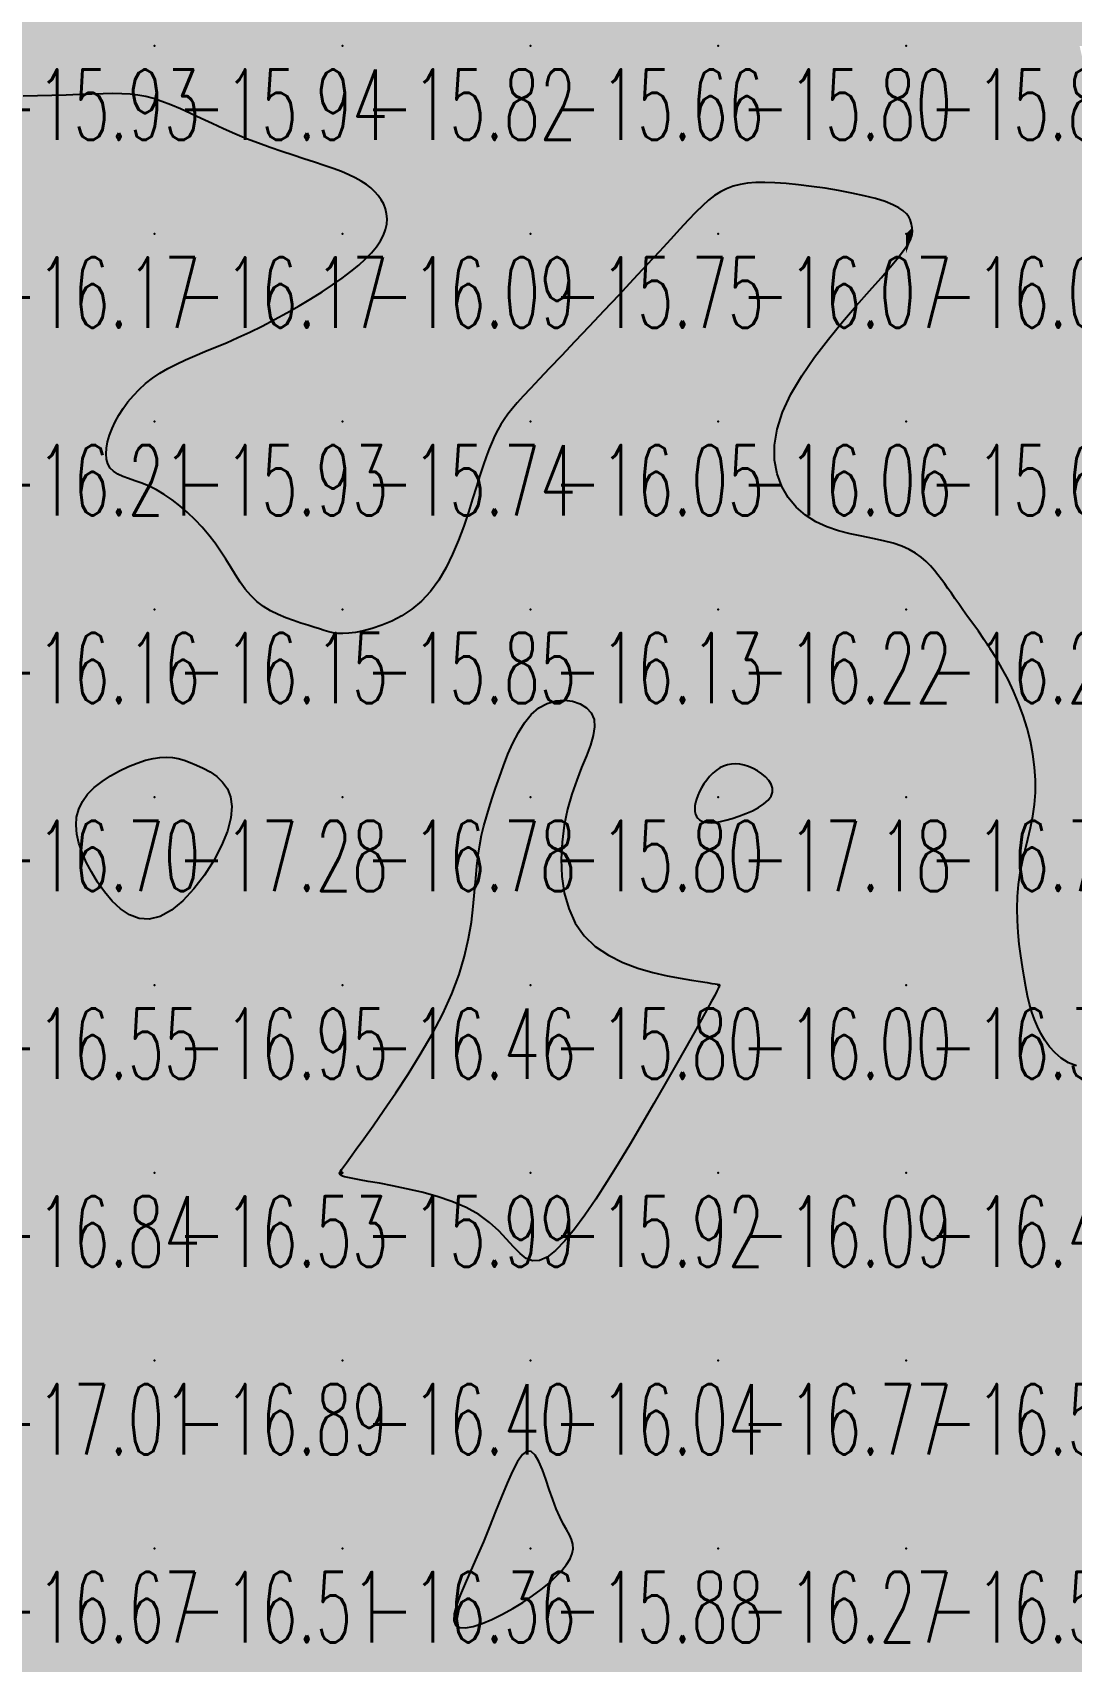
# Model space of a CAD drawing. Header units: millimetres. Extents: x 88261 to 90953, y 390274 to 392322.
# Drawn here: x 89743.8 to 89799, y 390511.2 to 390598 of the extents above; entities that cross this region are included whole.
import ezdxf
from ezdxf.enums import TextEntityAlignment as Align

# ---------------------------------------------------------------- set-up
doc = ezdxf.new("R2010")
doc.units = ezdxf.units.MM
doc.header["$LTSCALE"] = 25
for name, color, linetype in [('CN_03_00', 7, 'Continuous'), ('COTEAlt', 7, 'Continuous'), ('TN_COLORIAGE', 7, 'Continuous')]:
    doc.layers.add(name, color=color, linetype=linetype)
doc.styles.add('Simplex 1.0', font='Simplex.shx', dxfattribs={"width": 0.99, "height": 2.5})
doc.styles.get("Standard").update_dxf_attribs({"font": 'times.ttf'})

# ---------------------------------------------------------------- blocks, each defined once
blk = doc.blocks.new('COTE')
at = {"color": 0}
blk.add_point((0, 0), dxfattribs=at)
at = {"layer": 'COTEAlt'}
blk.add_attdef('ALT', text='', height=3.75, dxfattribs=at).set_placement((1.25, -1.25), align=Align.TOP_LEFT)

msp = doc.modelspace()

# ---------------------------------------------------------------- linework, layer by layer
at = {"layer": 'CN_03_00', "elevation": -16, "flags": 128}
msp.add_lwpolyline([(89799.319, 390542.93), (89798.887, 390543.1), (89798.506, 390543.338), (89798.173, 390543.628), (89797.882, 390543.954), (89797.632, 390544.302), (89797.416, 390544.658), (89797.232, 390545.024), (89797.074, 390545.403), (89796.938, 390545.801), (89796.82, 390546.222), (89796.714, 390546.669), (89796.618, 390547.148), (89796.525, 390547.662), (89796.433, 390548.213), (89796.347, 390548.797), (89796.27, 390549.407), (89796.209, 390550.035), (89796.168, 390550.674), (89796.154, 390551.318), (89796.17, 390551.96), (89796.224, 390552.592), (89796.316, 390553.21), (89796.437, 390553.816), (89796.577, 390554.415), (89796.724, 390555.013), (89796.864, 390555.615), (89796.987, 390556.225), (89797.081, 390556.848), (89797.133, 390557.49), (89797.135, 390558.153), (89797.087, 390558.834), (89796.994, 390559.524), (89796.858, 390560.217), (89796.684, 390560.907), (89796.475, 390561.587), (89796.235, 390562.25), (89795.967, 390562.889), (89795.676, 390563.499), (89795.367, 390564.077), (89795.048, 390564.624), (89794.724, 390565.139), (89794.403, 390565.622), (89794.091, 390566.071), (89793.794, 390566.487), (89793.52, 390566.868), (89793.272, 390567.216), (89793.049, 390567.533), (89792.845, 390567.825), (89792.655, 390568.097), (89792.475, 390568.353), (89792.299, 390568.599), (89792.123, 390568.838), (89791.942, 390569.076), (89791.75, 390569.316), (89791.542, 390569.556), (89791.311, 390569.791), (89791.049, 390570.019), (89790.749, 390570.234), (89790.406, 390570.433), (89790.012, 390570.612), (89789.559, 390570.766), (89789.046, 390570.897), (89788.483, 390571.013), (89787.885, 390571.132), (89787.267, 390571.266), (89786.644, 390571.43), (89786.031, 390571.64), (89785.442, 390571.909), (89784.893, 390572.253), (89784.398, 390572.683), (89783.972, 390573.196), (89783.629, 390573.788), (89783.383, 390574.454), (89783.249, 390575.188), (89783.242, 390575.984), (89783.376, 390576.839), (89783.664, 390577.746), (89784.114, 390578.699), (89784.696, 390579.677), (89785.374, 390580.66), (89786.111, 390581.626), (89786.87, 390582.553), (89787.614, 390583.421), (89788.307, 390584.208), (89788.911, 390584.891), (89789.398, 390585.456), (89789.774, 390585.911), (89790.055, 390586.271), (89790.256, 390586.548), (89790.39, 390586.758), (89790.473, 390586.914), (89790.521, 390587.032), (89790.547, 390587.124), (89790.565, 390587.204), (89790.576, 390587.277), (89790.582, 390587.345), (89790.582, 390587.414), (89790.577, 390587.485), (89790.567, 390587.563), (89790.551, 390587.651), (89790.531, 390587.753), (89790.503, 390587.87), (89790.459, 390588.002), (89790.385, 390588.146), (89790.268, 390588.299), (89790.096, 390588.459), (89789.856, 390588.622), (89789.537, 390588.787), (89789.124, 390588.95), (89788.611, 390589.109), (89788.015, 390589.262), (89787.355, 390589.406), (89786.654, 390589.54), (89785.933, 390589.659), (89785.213, 390589.763), (89784.515, 390589.849), (89783.861, 390589.914), (89783.268, 390589.956), (89782.733, 390589.974), (89782.249, 390589.965), (89781.81, 390589.929), (89781.409, 390589.863), (89781.04, 390589.765), (89780.696, 390589.635), (89780.369, 390589.471), (89780.053, 390589.269), (89779.736, 390589.025), (89779.405, 390588.731), (89779.048, 390588.382), (89778.654, 390587.971), (89778.208, 390587.492), (89777.7, 390586.937), (89777.117, 390586.301), (89776.452, 390585.582), (89775.723, 390584.798), (89774.951, 390583.974), (89774.161, 390583.133), (89773.374, 390582.299), (89772.615, 390581.495), (89771.905, 390580.746), (89771.268, 390580.074), (89770.722, 390579.497), (89770.26, 390579.008), (89769.872, 390578.591), (89769.548, 390578.231), (89769.278, 390577.916), (89769.05, 390577.629), (89768.854, 390577.357), (89768.679, 390577.085), (89768.516, 390576.799), (89768.361, 390576.492), (89768.209, 390576.156), (89768.058, 390575.783), (89767.903, 390575.367), (89767.741, 390574.901), (89767.569, 390574.376), (89767.383, 390573.786), (89767.179, 390573.128), (89766.954, 390572.418), (89766.704, 390571.676), (89766.425, 390570.922), (89766.113, 390570.177), (89765.764, 390569.461), (89765.375, 390568.794), (89764.941, 390568.197), (89764.461, 390567.684), (89763.948, 390567.255), (89763.414, 390566.901), (89762.875, 390566.615), (89762.345, 390566.391), (89761.837, 390566.222), (89761.365, 390566.099), (89760.945, 390566.017), (89760.586, 390565.969), (89760.278, 390565.951), (89760.007, 390565.959), (89759.761, 390565.991), (89759.524, 390566.044), (89759.283, 390566.113), (89759.024, 390566.197), (89758.733, 390566.291), (89758.4, 390566.394), (89758.032, 390566.509), (89757.64, 390566.639), (89757.234, 390566.788), (89756.825, 390566.962), (89756.423, 390567.163), (89756.04, 390567.396), (89755.685, 390567.664), (89755.366, 390567.971), (89755.077, 390568.312), (89754.809, 390568.682), (89754.554, 390569.075), (89754.301, 390569.486), (89754.042, 390569.909), (89753.768, 390570.339), (89753.47, 390570.77), (89753.14, 390571.196), (89752.783, 390571.613), (89752.403, 390572.014), (89752.006, 390572.394), (89751.598, 390572.748), (89751.183, 390573.07), (89750.768, 390573.355), (89750.357, 390573.596), (89749.956, 390573.793), (89749.572, 390573.952), (89749.208, 390574.085), (89748.87, 390574.205), (89748.565, 390574.321), (89748.297, 390574.446), (89748.072, 390574.59), (89747.896, 390574.766), (89747.772, 390574.982), (89747.699, 390575.235), (89747.674, 390575.52), (89747.693, 390575.831), (89747.754, 390576.162), (89747.854, 390576.508), (89747.989, 390576.864), (89748.157, 390577.225), (89748.355, 390577.584), (89748.582, 390577.939), (89748.837, 390578.287), (89749.122, 390578.625), (89749.434, 390578.951), (89749.775, 390579.261), (89750.144, 390579.553), (89750.54, 390579.824), (89750.963, 390580.072), (89751.414, 390580.304), (89751.891, 390580.525), (89752.396, 390580.742), (89752.928, 390580.962), (89753.486, 390581.192), (89754.071, 390581.439), (89754.683, 390581.708), (89755.32, 390582.005), (89755.973, 390582.327), (89756.635, 390582.67), (89757.295, 390583.027), (89757.943, 390583.395), (89758.571, 390583.768), (89759.169, 390584.141), (89759.728, 390584.511), (89760.239, 390584.872), (89760.701, 390585.224), (89761.114, 390585.567), (89761.478, 390585.903), (89761.791, 390586.23), (89762.054, 390586.549), (89762.267, 390586.86), (89762.429, 390587.165), (89762.54, 390587.462), (89762.604, 390587.752), (89762.623, 390588.032), (89762.6, 390588.303), (89762.54, 390588.563), (89762.444, 390588.812), (89762.316, 390589.048), (89762.159, 390589.271), (89761.975, 390589.48), (89761.763, 390589.676), (89761.521, 390589.863), (89761.245, 390590.041), (89760.933, 390590.213), (89760.582, 390590.381), (89760.191, 390590.547), (89759.755, 390590.714), (89759.275, 390590.882), (89758.755, 390591.055), (89758.202, 390591.234), (89757.621, 390591.421), (89757.019, 390591.619), (89756.403, 390591.83), (89755.779, 390592.056), (89755.152, 390592.299), (89754.53, 390592.56), (89753.917, 390592.832), (89753.316, 390593.108), (89752.732, 390593.381), (89752.168, 390593.643), (89751.629, 390593.887), (89751.119, 390594.105), (89750.642, 390594.29), (89750.199, 390594.435), (89749.778, 390594.545), (89749.365, 390594.622), (89748.946, 390594.671), (89748.506, 390594.697), (89748.031, 390594.704), (89747.507, 390594.695), (89746.918, 390594.676), (89746.258, 390594.65), (89745.541, 390594.623), (89744.789, 390594.598), (89744.024, 390594.58), (89743.267, 390594.573)], dxfattribs=at)
at = {"layer": 'CN_03_00', "flags": 128}
for points, elevation in [([(89779.3, 390547.421), (89779.658, 390547.364), (89779.915, 390547.324), (89780.089, 390547.297), (89780.197, 390547.28), (89780.254, 390547.272), (89780.279, 390547.268), (89780.287, 390547.267), (89780.292, 390547.265), (89780.297, 390547.262), (89780.302, 390547.258), (89780.307, 390547.252), (89780.31, 390547.243), (89780.312, 390547.232), (89780.312, 390547.218), (89780.311, 390547.201), (89780.306, 390547.178), (89780.289, 390547.132), (89780.249, 390547.047), (89780.176, 390546.905), (89780.061, 390546.686), (89779.892, 390546.374), (89779.659, 390545.95), (89779.353, 390545.396), (89778.967, 390544.701), (89778.509, 390543.883), (89777.991, 390542.966), (89777.427, 390541.975), (89776.828, 390540.934), (89776.206, 390539.868), (89775.574, 390538.803), (89774.943, 390537.761), (89774.326, 390536.767), (89773.727, 390535.838), (89773.15, 390534.992), (89772.6, 390534.243), (89772.079, 390533.61), (89771.592, 390533.108), (89771.143, 390532.755), (89770.735, 390532.565), (89770.37, 390532.55), (89770.031, 390532.685), (89769.699, 390532.942), (89769.357, 390533.291), (89768.985, 390533.703), (89768.564, 390534.147), (89768.075, 390534.594), (89767.5, 390535.015), (89766.827, 390535.385), (89766.078, 390535.703), (89765.282, 390535.974), (89764.469, 390536.203), (89763.667, 390536.393), (89762.906, 390536.551), (89762.216, 390536.68), (89761.626, 390536.784), (89761.157, 390536.87), (89760.802, 390536.938), (89760.543, 390536.991), (89760.365, 390537.033), (89760.253, 390537.064), (89760.188, 390537.088), (89760.157, 390537.107), (89760.142, 390537.123), (89760.131, 390537.138), (89760.121, 390537.154), (89760.112, 390537.169), (89760.105, 390537.185), (89760.1, 390537.201), (89760.098, 390537.219), (89760.1, 390537.237), (89760.105, 390537.257), (89760.116, 390537.281), (89760.144, 390537.326), (89760.202, 390537.409), (89760.302, 390537.55), (89760.458, 390537.766), (89760.681, 390538.076), (89760.985, 390538.498), (89761.383, 390539.051), (89761.88, 390539.747), (89762.457, 390540.568), (89763.086, 390541.49), (89763.74, 390542.489), (89764.393, 390543.541), (89765.018, 390544.622), (89765.587, 390545.707), (89766.073, 390546.773), (89766.458, 390547.798), (89766.748, 390548.778), (89766.961, 390549.709), (89767.111, 390550.589), (89767.214, 390551.417), (89767.286, 390552.19), (89767.343, 390552.905), (89767.4, 390553.561), (89767.47, 390554.157), (89767.555, 390554.705), (89767.657, 390555.217), (89767.775, 390555.709), (89767.908, 390556.192), (89768.057, 390556.68), (89768.222, 390557.187), (89768.403, 390557.727), (89768.6, 390558.307), (89768.816, 390558.912), (89769.055, 390559.524), (89769.319, 390560.123), (89769.613, 390560.688), (89769.938, 390561.201), (89770.3, 390561.641), (89770.701, 390561.989), (89771.139, 390562.23), (89771.6, 390562.365), (89772.06, 390562.404), (89772.501, 390562.351), (89772.899, 390562.215), (89773.236, 390562.004), (89773.489, 390561.723), (89773.637, 390561.38), (89773.668, 390560.981), (89773.596, 390560.526), (89773.442, 390560.016), (89773.229, 390559.448), (89772.98, 390558.824), (89772.716, 390558.141), (89772.458, 390557.399), (89772.23, 390556.598), (89772.052, 390555.741), (89771.935, 390554.845), (89771.89, 390553.931), (89771.927, 390553.023), (89772.057, 390552.14), (89772.29, 390551.304), (89772.637, 390550.538), (89773.107, 390549.862), (89773.704, 390549.292), (89774.401, 390548.824), (89775.166, 390548.444), (89775.964, 390548.143), (89776.763, 390547.909), (89777.528, 390547.731), (89778.227, 390547.598), (89778.826, 390547.498), (89779.3, 390547.421)], -16), ([(89746.619, 390553.787), (89746.392, 390554.301), (89746.221, 390554.798), (89746.112, 390555.278), (89746.07, 390555.741), (89746.102, 390556.184), (89746.212, 390556.608), (89746.407, 390557.011), (89746.688, 390557.393), (89747.043, 390557.75), (89747.455, 390558.079), (89747.907, 390558.378), (89748.381, 390558.643), (89748.862, 390558.871), (89749.331, 390559.059), (89749.773, 390559.203), (89750.174, 390559.303), (89750.54, 390559.358), (89750.879, 390559.374), (89751.2, 390559.352), (89751.513, 390559.296), (89751.825, 390559.208), (89752.146, 390559.092), (89752.485, 390558.95), (89752.846, 390558.783), (89753.212, 390558.584), (89753.562, 390558.342), (89753.874, 390558.047), (89754.128, 390557.688), (89754.3, 390557.257), (89754.371, 390556.742), (89754.318, 390556.134), (89754.127, 390555.431), (89753.813, 390554.663), (89753.397, 390553.869), (89752.9, 390553.088), (89752.346, 390552.36), (89751.754, 390551.724), (89751.147, 390551.218), (89750.547, 390550.881), (89749.971, 390550.741), (89749.425, 390550.782), (89748.912, 390550.976), (89748.432, 390551.294), (89747.989, 390551.709), (89747.584, 390552.194), (89747.219, 390552.719), (89746.897, 390553.258), (89746.619, 390553.787)], -17), ([(89780.993, 390556.102), (89781.35, 390556.221), (89781.713, 390556.362), (89782.067, 390556.521), (89782.395, 390556.697), (89782.682, 390556.886), (89782.912, 390557.085), (89783.068, 390557.292), (89783.14, 390557.503), (89783.134, 390557.715), (89783.062, 390557.924), (89782.935, 390558.126), (89782.763, 390558.316), (89782.56, 390558.49), (89782.335, 390558.645), (89782.1, 390558.775), (89781.866, 390558.878), (89781.633, 390558.953), (89781.404, 390558.999), (89781.179, 390559.017), (89780.959, 390559.006), (89780.745, 390558.965), (89780.537, 390558.895), (89780.337, 390558.795), (89780.145, 390558.666), (89779.963, 390558.512), (89779.792, 390558.338), (89779.634, 390558.149), (89779.49, 390557.949), (89779.362, 390557.743), (89779.252, 390557.537), (89779.16, 390557.334), (89779.089, 390557.14), (89779.038, 390556.956), (89779.007, 390556.782), (89778.997, 390556.621), (89779.007, 390556.472), (89779.038, 390556.338), (89779.089, 390556.218), (89779.16, 390556.115), (89779.252, 390556.028), (89779.367, 390555.96), (89779.507, 390555.912), (89779.674, 390555.884), (89779.871, 390555.879), (89780.099, 390555.897), (89780.361, 390555.939), (89780.659, 390556.007), (89780.993, 390556.102)], -17), ([(89770.362, 390514.708), (89770.826, 390515.052), (89771.245, 390515.396), (89771.613, 390515.736), (89771.925, 390516.067), (89772.177, 390516.384), (89772.365, 390516.685), (89772.483, 390516.964), (89772.529, 390517.22), (89772.512, 390517.463), (89772.44, 390517.706), (89772.325, 390517.96), (89772.176, 390518.239), (89772.003, 390518.556), (89771.816, 390518.923), (89771.626, 390519.352), (89771.439, 390519.849), (89771.256, 390520.385), (89771.074, 390520.924), (89770.889, 390521.431), (89770.699, 390521.87), (89770.5, 390522.204), (89770.29, 390522.398), (89770.066, 390522.417), (89769.826, 390522.234), (89769.569, 390521.87), (89769.297, 390521.354), (89769.012, 390520.719), (89768.713, 390519.993), (89768.402, 390519.208), (89768.08, 390518.394), (89767.748, 390517.582), (89767.41, 390516.798), (89767.081, 390516.058), (89766.777, 390515.373), (89766.517, 390514.753), (89766.317, 390514.21), (89766.196, 390513.756), (89766.171, 390513.401), (89766.259, 390513.156), (89766.471, 390513.03), (89766.793, 390513.011), (89767.203, 390513.086), (89767.682, 390513.241), (89768.207, 390513.46), (89768.759, 390513.731), (89769.315, 390514.038), (89769.855, 390514.368), (89770.362, 390514.708)], -16)]:
    msp.add_lwpolyline(points, close=True, dxfattribs=dict(at, elevation=elevation))
at = {"layer": 'TN_COLORIAGE', "color": 241}
for points in [[(89749.779, 390606.77, -15.931), (89740.249, 390598.663, -15.931), (89740.249, 390597.239, -15.931)], [(89750.249, 390606.673, -15.931), (89749.779, 390606.77, -15.931), (89750.249, 390597.239, -15.931), (89740.249, 390597.239, -15.931)], [(89750.249, 390606.673, -15.609), (89750.335, 390607.239, -15.609), (89750.249, 390597.239, -15.609), (89760.249, 390607.239, -15.609)], [(89750.249, 390597.239, -15.609), (89760.249, 390597.239, -15.609), (89760.249, 390607.239, -15.609)], [(89760.249, 390597.239, -15.388), (89770.249, 390597.239, -15.388), (89770.249, 390607.239, -15.388)], [(89760.249, 390607.239, -15.388), (89760.249, 390597.239, -15.388), (89770.249, 390607.239, -15.388)], [(89770.249, 390597.239, -15.38), (89780.249, 390597.239, -15.38), (89780.249, 390607.239, -15.38)], [(89770.249, 390607.239, -15.38), (89770.249, 390597.239, -15.38), (89780.249, 390607.239, -15.38)], [(89780.249, 390597.239, -15.351), (89790.249, 390597.239, -15.351), (89790.249, 390607.239, -15.351)], [(89780.249, 390607.239, -15.351), (89780.249, 390597.239, -15.351), (89790.249, 390607.239, -15.351)], [(89790.249, 390597.239, -15), (89798.664, 390605.655, -15), (89790.249, 390607.239, -15), (89797.176, 390607.239, -15)], [(89798.664, 390605.655, -15.827), (89799.478, 390597.239, -15.827), (89790.249, 390597.239, -15.827)], [(89747.753, 390594.744, -15.931), (89740.249, 390594.355, -15.931), (89750.249, 390597.239, -15.931), (89740.249, 390597.239, -15.931)], [(89750.249, 390594.725, -15.943), (89747.753, 390594.744, -15.943), (89750.249, 390597.239, -15.943)], [(89750.249, 390594.725, -15.821), (89755.104, 390592.095, -15.821), (89750.249, 390597.239, -15.821), (89760.249, 390597.239, -15.821)], [(89760.249, 390590.691, -15.821), (89755.104, 390592.095, -15.821), (89760.249, 390597.239, -15.821)], [(89760.249, 390590.691, -15.662), (89762.433, 390589.423, -15.662), (89760.249, 390597.239, -15.662), (89770.249, 390597.239, -15.662)], [(89762.972, 390587.239, -15.662), (89762.433, 390589.423, -15.662), (89770.249, 390587.239, -15.662), (89770.249, 390597.239, -15.662)], [(89770.249, 390597.239, -15.799), (89770.249, 390587.239, -15.799), (89780.249, 390597.239, -15.799)], [(89780.249, 390589.856, -15.747), (89778.051, 390587.239, -15.747), (89780.249, 390597.239, -15.747), (89770.249, 390587.239, -15.747)], [(89783.168, 390590.158, -15.799), (89780.249, 390589.856, -15.799), (89790.249, 390597.239, -15.799), (89780.249, 390597.239, -15.799)], [(89790.249, 390588.993, -15.827), (89783.168, 390590.158, -15.827), (89790.249, 390597.239, -15.827)], [(89790.249, 390588.993, -15), (89790.58, 390587.571, -15), (89790.249, 390597.239, -15), (89799.624, 390596.615, -15)], [(89799.624, 390596.615, -15.827), (89799.478, 390597.239, -15.827), (89790.249, 390597.239, -15.827)], [(89790.613, 390587.239, -15), (89790.58, 390587.571, -15), (89800.249, 390587.239, -15), (89799.624, 390596.615, -15)], [(89770.249, 390578.991, -15.735), (89768.564, 390577.239, -15.735), (89770.249, 390587.239, -15.735), (89760.249, 390577.239, -15.735)], [(89762.972, 390587.239, -15.735), (89760.249, 390584.609, -15.735), (89770.249, 390587.239, -15.735), (89760.249, 390577.239, -15.735)], [(89770.249, 390578.991, -15.747), (89778.051, 390587.239, -15.747), (89770.249, 390587.239, -15.747)], [(89790.249, 390586.217, -15.031), (89790.613, 390587.239, -15.031), (89790.249, 390577.239, -15.031), (89800.249, 390587.239, -15.031)], [(89790.249, 390577.239, -15.031), (89800.249, 390577.239, -15.031), (89800.249, 390587.239, -15.031)], [(89790.249, 390586.217, -15.678), (89781.856, 390577.239, -15.678), (89790.249, 390577.239, -15.678)], [(89754.4, 390581.39, -15.735), (89760.249, 390584.609, -15.735), (89750.249, 390577.239, -15.735), (89760.249, 390577.239, -15.735)], [(89754.4, 390581.39, -15.933), (89750.249, 390580.078, -15.933), (89750.249, 390577.239, -15.933)], [(89750.249, 390580.078, -15.933), (89747.843, 390577.239, -15.933), (89750.249, 390577.239, -15.933)], [(89747.321, 390574.312, -15.933), (89747.843, 390577.239, -15.933), (89750.249, 390577.239, -15.933)], [(89750.249, 390574.113, -15.933), (89747.321, 390574.312, -15.933), (89750.249, 390577.239, -15.933)], [(89750.249, 390574.113, -15.735), (89753.826, 390570.817, -15.735), (89750.249, 390577.239, -15.735), (89760.249, 390577.239, -15.735)], [(89755.266, 390567.239, -15.735), (89753.826, 390570.817, -15.735), (89760.249, 390567.239, -15.735), (89760.249, 390577.239, -15.735)], [(89767.569, 390574.559, -15.735), (89768.564, 390577.239, -15.735), (89760.249, 390567.239, -15.735), (89760.249, 390577.239, -15.735)], [(89781.856, 390577.239, -15.678), (89784.314, 390571.304, -15.678), (89790.249, 390577.239, -15.678)], [(89790.249, 390571.064, -15.678), (89784.314, 390571.304, -15.678), (89790.249, 390577.239, -15.678)], [(89790.249, 390571.064, -15.09), (89792.047, 390569.038, -15.09), (89790.249, 390577.239, -15.09), (89800.249, 390577.239, -15.09)], [(89793.212, 390567.239, -15.09), (89792.047, 390569.038, -15.09), (89800.249, 390567.239, -15.09), (89800.249, 390577.239, -15.09)], [(89767.569, 390574.559, -15.854), (89765.457, 390567.239, -15.854), (89760.249, 390567.239, -15.854)], [(89755.266, 390567.239, -15.854), (89759.22, 390566.211, -15.854), (89760.249, 390567.239, -15.854)], [(89760.249, 390565.664, -15.854), (89759.22, 390566.211, -15.854), (89760.249, 390567.239, -15.854)], [(89765.457, 390567.239, -15.854), (89760.249, 390565.664, -15.854), (89760.249, 390567.239, -15.854)], [(89793.212, 390567.239, -15.526), (89796.223, 390563.214, -15.526), (89800.249, 390567.239, -15.526)], [(89797.699, 390557.239, -15.526), (89796.223, 390563.214, -15.526), (89800.249, 390557.239, -15.526), (89800.249, 390567.239, -15.526)], [(89770.249, 390563.183, -15.802), (89768.235, 390557.239, -15.802), (89770.249, 390557.239, -15.802)], [(89770.249, 390563.183, -15.802), (89774.973, 390561.964, -15.802), (89770.249, 390557.239, -15.802)], [(89774.973, 390561.964, -15.802), (89771.683, 390557.239, -15.802), (89770.249, 390557.239, -15.802)], [(89767.231, 390554.221, -15.802), (89768.235, 390557.239, -15.802), (89770.249, 390557.239, -15.802)], [(89767.24, 390547.239, -15.802), (89767.231, 390554.221, -15.802), (89770.249, 390547.239, -15.802), (89770.249, 390557.239, -15.802)], [(89771.677, 390548.668, -15.802), (89771.683, 390557.239, -15.802), (89770.249, 390547.239, -15.802), (89770.249, 390557.239, -15.802)], [(89795.778, 390552.769, -15.76), (89797.699, 390557.239, -15.76), (89800.249, 390557.239, -15.76)], [(89796.53, 390547.239, -15.76), (89795.778, 390552.769, -15.76), (89800.249, 390547.239, -15.76), (89800.249, 390557.239, -15.76)], [(89780.249, 390547.261, -15.803), (89771.677, 390548.668, -15.803), (89780.249, 390547.239, -15.803), (89770.249, 390547.239, -15.803)], [(89760.249, 390537.239, -15.803), (89770.249, 390537.239, -15.803), (89770.249, 390547.239, -15.803)], [(89760.249, 390537.457, -15.803), (89767.24, 390547.239, -15.803), (89760.249, 390537.239, -15.803), (89770.249, 390547.239, -15.803)], [(89780.249, 390546.974, -15.923), (89774.791, 390537.239, -15.923), (89780.249, 390547.239, -15.923), (89770.249, 390537.239, -15.923)], [(89770.249, 390547.239, -15.997), (89770.249, 390537.239, -15.997), (89780.249, 390547.239, -15.997)], [(89780.285, 390547.275, -15.997), (89780.249, 390547.261, -15.997), (89780.249, 390547.239, -15.997)], [(89780.333, 390547.239, -15.997), (89780.285, 390547.275, -15.997), (89780.249, 390547.239, -15.997)], [(89780.249, 390546.974, -15.997), (89780.333, 390547.239, -15.997), (89780.249, 390547.239, -15.997)], [(89796.53, 390547.239, -15.824), (89797.253, 390544.243, -15.824), (89800.249, 390547.239, -15.824)], [(89800.249, 390541.598, -15.824), (89797.253, 390544.243, -15.824), (89800.249, 390547.239, -15.824)], [(89760.249, 390537.457, -15.99), (89760.061, 390537.239, -15.99), (89760.249, 390537.239, -15.99)], [(89760.061, 390537.239, -15.99), (89760.136, 390537.127, -15.99), (89760.249, 390537.239, -15.99)], [(89760.249, 390536.991, -15.99), (89760.136, 390537.127, -15.99), (89760.249, 390537.239, -15.99)], [(89760.249, 390536.991, -15.923), (89768.626, 390535.616, -15.923), (89760.249, 390537.239, -15.923), (89770.249, 390537.239, -15.923)], [(89770.249, 390530.634, -15.923), (89768.626, 390535.616, -15.923), (89770.249, 390537.239, -15.923)], [(89770.249, 390530.634, -15.923), (89774.791, 390537.239, -15.923), (89770.249, 390537.239, -15.923)], [(89770.249, 390524.678, -15.885), (89767.844, 390517.239, -15.885), (89770.249, 390517.239, -15.885)], [(89770.249, 390524.678, -15.885), (89771.558, 390518.549, -15.885), (89770.249, 390517.239, -15.885)], [(89773.273, 390517.239, -15.885), (89771.558, 390518.549, -15.885), (89770.249, 390517.239, -15.885)], [(89764.865, 390511.855, -15.885), (89767.844, 390517.239, -15.885), (89770.249, 390517.239, -15.885)], [(89764.865, 390511.855, -15.885), (89770.249, 390514.278, -15.885), (89770.249, 390517.239, -15.885)], [(89773.273, 390517.239, -15.885), (89770.249, 390514.278, -15.885), (89770.249, 390517.239, -15.885)]]:
    msp.add_solid(points, dxfattribs=at)
at = {"layer": 'TN_COLORIAGE', "color": 231}
msp.add_solid([(89799.478, 390597.239, -14.844), (89798.664, 390605.655, -14.844), (89800.249, 390597.239, -14.844), (89800.249, 390607.239, -14.844)], dxfattribs=at)
at = {"layer": 'TN_COLORIAGE', "color": 183}
for points in [[(89740.249, 390594.355, -16.171), (89747.753, 390594.744, -16.171), (89740.249, 390587.239, -16.171)], [(89740.249, 390587.239, -16), (89747.753, 390594.744, -16), (89750.249, 390587.239, -16), (89750.249, 390594.725, -16)], [(89755.104, 390592.095, -16.169), (89750.249, 390594.725, -16.169), (89750.249, 390587.239, -16.169)], [(89750.249, 390587.239, -16), (89755.104, 390592.095, -16), (89760.249, 390587.239, -16), (89760.249, 390590.691, -16)], [(89762.433, 390589.423, -16.095), (89760.249, 390590.691, -16.095), (89760.249, 390587.239, -16.095)], [(89780.249, 390589.856, -16.071), (89783.168, 390590.158, -16.071), (89780.249, 390587.239, -16.071)], [(89780.249, 390587.239, -16), (89783.168, 390590.158, -16), (89790.249, 390587.239, -16), (89790.249, 390588.993, -16)], [(89762.433, 390589.423, -16.095), (89762.972, 390587.239, -16.095), (89760.249, 390587.239, -16.095)], [(89778.051, 390587.239, -16.071), (89780.249, 390589.856, -16.071), (89780.249, 390587.239, -16.071)], [(89790.58, 390587.571, -16.037), (89790.249, 390588.993, -16.037), (89790.249, 390587.239, -16.037)], [(89790.58, 390587.571, -16.037), (89790.613, 390587.239, -16.037), (89790.249, 390587.239, -16.037)], [(89740.249, 390577.239, -16), (89747.843, 390577.239, -16), (89750.249, 390587.239, -16), (89750.249, 390580.078, -16)], [(89740.249, 390587.239, -16.169), (89740.249, 390577.239, -16.169), (89750.249, 390587.239, -16.169)], [(89750.249, 390587.239, -16), (89750.249, 390580.078, -16), (89760.249, 390587.239, -16), (89754.4, 390581.39, -16)], [(89760.249, 390584.609, -16.095), (89754.4, 390581.39, -16.095), (89760.249, 390587.239, -16.095)], [(89760.249, 390584.609, -16.095), (89762.972, 390587.239, -16.095), (89760.249, 390587.239, -16.095)], [(89770.249, 390577.239, -16.071), (89780.249, 390577.239, -16.071), (89780.249, 390587.239, -16.071)], [(89780.249, 390587.239, -16), (89778.051, 390587.239, -16), (89770.249, 390577.239, -16), (89770.249, 390578.991, -16)], [(89780.249, 390587.239, -16.037), (89780.249, 390577.239, -16.037), (89790.249, 390587.239, -16.037)], [(89780.249, 390577.239, -16), (89781.856, 390577.239, -16), (89790.249, 390587.239, -16), (89790.249, 390586.217, -16)], [(89790.613, 390587.239, -16.037), (89790.249, 390586.217, -16.037), (89790.249, 390587.239, -16.037)], [(89768.564, 390577.239, -16.054), (89770.249, 390578.991, -16.054), (89770.249, 390577.239, -16.054)], [(89740.249, 390577.239, -16), (89747.843, 390577.239, -16), (89740.249, 390567.239, -16), (89747.321, 390574.312, -16)], [(89770.249, 390567.239, -16), (89765.457, 390567.239, -16), (89770.249, 390577.239, -16), (89767.569, 390574.559, -16)], [(89768.564, 390577.239, -16.054), (89767.569, 390574.559, -16.054), (89770.249, 390577.239, -16.054)], [(89770.249, 390577.239, -16.062), (89770.249, 390567.239, -16.062), (89780.249, 390577.239, -16.062)], [(89770.249, 390567.239, -16.062), (89780.249, 390567.239, -16.062), (89780.249, 390577.239, -16.062)], [(89780.249, 390567.239, -16), (89784.314, 390571.304, -16), (89780.249, 390577.239, -16), (89781.856, 390577.239, -16)], [(89740.249, 390567.239, -16), (89747.321, 390574.312, -16), (89750.249, 390567.239, -16), (89750.249, 390574.113, -16)], [(89753.826, 390570.817, -16.147), (89750.249, 390574.113, -16.147), (89750.249, 390567.239, -16.147)], [(89780.249, 390567.239, -16), (89784.314, 390571.304, -16), (89790.249, 390567.239, -16), (89790.249, 390571.064, -16)], [(89792.047, 390569.038, -16.199), (89790.249, 390571.064, -16.199), (89790.249, 390567.239, -16.199)], [(89753.826, 390570.817, -16.147), (89755.266, 390567.239, -16.147), (89750.249, 390567.239, -16.147)], [(89792.047, 390569.038, -16.199), (89793.212, 390567.239, -16.199), (89790.249, 390567.239, -16.199)], [(89740.249, 390567.239, -16.147), (89740.249, 390557.239, -16.147), (89750.249, 390567.239, -16.147)], [(89745.442, 390557.239, -16.147), (89750.249, 390559.698, -16.147), (89740.249, 390557.239, -16.147), (89750.249, 390567.239, -16.147)], [(89750.249, 390559.698, -16), (89752.2, 390559.19, -16), (89750.249, 390567.239, -16), (89759.22, 390566.211, -16)], [(89759.22, 390566.211, -16.147), (89755.266, 390567.239, -16.147), (89750.249, 390567.239, -16.147)], [(89760.249, 390557.239, -16), (89760.249, 390565.664, -16), (89770.249, 390567.239, -16), (89765.457, 390567.239, -16)], [(89760.249, 390557.239, -16), (89768.235, 390557.239, -16), (89770.249, 390567.239, -16), (89770.249, 390563.183, -16)], [(89780.249, 390567.239, -16), (89774.973, 390561.964, -16), (89770.249, 390567.239, -16), (89770.249, 390563.183, -16)], [(89780.249, 390559.114, -16), (89778.943, 390557.239, -16), (89780.249, 390567.239, -16), (89771.683, 390557.239, -16)], [(89771.683, 390557.239, -16.221), (89774.973, 390561.964, -16.221), (89780.249, 390567.239, -16.221)], [(89780.249, 390559.114, -16.199), (89782.084, 390559.074, -16.199), (89780.249, 390567.239, -16.199), (89790.249, 390567.239, -16.199)], [(89784.019, 390557.239, -16.199), (89782.084, 390559.074, -16.199), (89790.249, 390557.239, -16.199), (89790.249, 390567.239, -16.199)], [(89790.249, 390557.239, -16), (89796.223, 390563.214, -16), (89790.249, 390567.239, -16), (89793.212, 390567.239, -16)], [(89755.864, 390557.239, -16), (89752.2, 390559.19, -16), (89760.249, 390557.239, -16), (89759.22, 390566.211, -16)], [(89759.22, 390566.211, -16.783), (89760.249, 390565.664, -16.783), (89760.249, 390557.239, -16.783)], [(89796.223, 390563.214, -16.703), (89797.699, 390557.239, -16.703), (89790.249, 390557.239, -16.703)], [(89745.442, 390557.239, -16.552), (89746.422, 390553.413, -16.552), (89740.249, 390557.239, -16.552), (89740.249, 390547.239, -16.552)], [(89750.249, 390548.658, -16.783), (89755.864, 390557.239, -16.783), (89750.249, 390547.239, -16.783), (89760.249, 390557.239, -16.783)], [(89750.249, 390547.239, -16.783), (89760.249, 390547.239, -16.783), (89760.249, 390557.239, -16.783)], [(89760.249, 390557.239, -16), (89768.235, 390557.239, -16), (89760.249, 390547.239, -16), (89767.231, 390554.221, -16)], [(89778.942, 390555.933, -16), (89771.677, 390548.668, -16), (89778.943, 390557.239, -16), (89771.683, 390557.239, -16)], [(89784.019, 390557.239, -16), (89780.249, 390555.718, -16), (89790.249, 390557.239, -16), (89780.249, 390547.261, -16)], [(89780.249, 390547.261, -16.703), (89780.285, 390547.275, -16.703), (89790.249, 390557.239, -16.703)], [(89790.249, 390557.239, -16), (89780.285, 390547.275, -16), (89790.249, 390547.239, -16), (89780.333, 390547.239, -16)], [(89790.249, 390557.239, -16), (89797.699, 390557.239, -16), (89790.249, 390547.239, -16), (89795.778, 390552.769, -16)], [(89780.249, 390555.718, -16), (89780.249, 390547.261, -16), (89778.942, 390555.933, -16), (89771.677, 390548.668, -16)], [(89767.231, 390554.221, -16.457), (89767.24, 390547.239, -16.457), (89760.249, 390547.239, -16.457)], [(89750.249, 390548.658, -16.552), (89746.422, 390553.413, -16.552), (89750.249, 390547.239, -16.552), (89740.249, 390547.239, -16.552)], [(89795.778, 390552.769, -16.297), (89796.53, 390547.239, -16.297), (89790.249, 390547.239, -16.297)], [(89740.249, 390547.239, -16.954), (89740.249, 390537.239, -16.954), (89750.249, 390547.239, -16.954)], [(89740.249, 390537.239, -16.954), (89750.249, 390537.239, -16.954), (89750.249, 390547.239, -16.954)], [(89750.249, 390547.239, -16.457), (89750.249, 390537.239, -16.457), (89760.249, 390547.239, -16.457)], [(89750.249, 390537.239, -16), (89760.061, 390537.239, -16), (89760.249, 390547.239, -16), (89760.249, 390537.457, -16)], [(89767.24, 390547.239, -16.457), (89760.249, 390537.457, -16.457), (89760.249, 390547.239, -16.457)], [(89774.791, 390537.239, -16.093), (89780.249, 390546.974, -16.093), (89780.249, 390537.239, -16.093)], [(89780.249, 390537.239, -16.297), (89790.249, 390537.239, -16.297), (89790.249, 390547.239, -16.297)], [(89790.249, 390547.239, -16), (89780.333, 390547.239, -16), (89780.249, 390537.239, -16), (89780.249, 390546.974, -16)], [(89790.249, 390537.239, -16), (89797.253, 390544.243, -16), (89790.249, 390547.239, -16), (89796.53, 390547.239, -16)], [(89790.249, 390537.239, -16), (89797.253, 390544.243, -16), (89800.249, 390537.239, -16), (89800.249, 390541.598, -16)], [(89740.249, 390527.944, -16.532), (89740.495, 390527.486, -16.532), (89740.249, 390537.239, -16.532), (89750.249, 390537.239, -16.532)], [(89741.243, 390527.239, -16.532), (89740.495, 390527.486, -16.532), (89750.249, 390527.239, -16.532), (89750.249, 390537.239, -16.532)], [(89750.249, 390527.239, -16), (89760.136, 390537.127, -16), (89750.249, 390537.239, -16), (89760.061, 390537.239, -16)], [(89770.249, 390527.239, -16.093), (89780.249, 390527.239, -16.093), (89780.249, 390537.239, -16.093)], [(89780.249, 390537.239, -16), (89774.791, 390537.239, -16), (89770.249, 390527.239, -16), (89770.249, 390530.634, -16)], [(89780.249, 390537.239, -16.412), (89780.249, 390527.239, -16.412), (89790.249, 390537.239, -16.412)], [(89780.249, 390527.239, -16.412), (89790.249, 390527.239, -16.412), (89790.249, 390537.239, -16.412)], [(89790.249, 390527.239, -16.136), (89800.249, 390527.239, -16.136), (89800.249, 390537.239, -16.136)], [(89790.249, 390537.239, -16.136), (89790.249, 390527.239, -16.136), (89800.249, 390537.239, -16.136)], [(89750.249, 390527.239, -16), (89760.136, 390537.127, -16), (89760.249, 390527.239, -16), (89760.249, 390536.991, -16)], [(89768.626, 390535.616, -16.399), (89760.249, 390536.991, -16.399), (89760.249, 390527.239, -16.399)], [(89760.249, 390527.239, -16), (89768.626, 390535.616, -16), (89770.249, 390527.239, -16), (89770.249, 390530.634, -16)], [(89741.243, 390527.239, -16.666), (89740.249, 390526.898, -16.666), (89750.249, 390527.239, -16.666), (89740.249, 390517.239, -16.666)], [(89740.249, 390517.239, -16.893), (89750.249, 390517.239, -16.893), (89750.249, 390527.239, -16.893)], [(89750.249, 390517.239, -16.399), (89760.249, 390517.239, -16.399), (89760.249, 390527.239, -16.399)], [(89750.249, 390527.239, -16.399), (89750.249, 390517.239, -16.399), (89760.249, 390527.239, -16.399)], [(89760.249, 390527.239, -16.04), (89760.249, 390517.239, -16.04), (89770.249, 390527.239, -16.04)], [(89760.249, 390517.239, -16), (89767.844, 390517.239, -16), (89770.249, 390527.239, -16), (89770.249, 390524.678, -16)], [(89780.249, 390527.239, -16), (89771.558, 390518.549, -16), (89770.249, 390527.239, -16), (89770.249, 390524.678, -16)], [(89780.249, 390527.239, -16), (89771.558, 390518.549, -16), (89780.249, 390517.239, -16), (89773.273, 390517.239, -16)], [(89780.249, 390517.239, -16.537), (89790.249, 390517.239, -16.537), (89790.249, 390527.239, -16.537)], [(89780.249, 390527.239, -16.537), (89780.249, 390517.239, -16.537), (89790.249, 390527.239, -16.537)], [(89790.249, 390527.239, -16.316), (89790.249, 390517.239, -16.316), (89800.249, 390527.239, -16.316)], [(89790.249, 390517.239, -16.316), (89800.249, 390517.239, -16.316), (89800.249, 390527.239, -16.316)], [(89740.249, 390507.239, -16.509), (89750.249, 390507.239, -16.509), (89750.249, 390517.239, -16.509)], [(89740.249, 390517.239, -16.509), (89740.249, 390507.239, -16.509), (89750.249, 390517.239, -16.509)], [(89750.249, 390517.239, -16.365), (89750.249, 390507.239, -16.365), (89760.249, 390517.239, -16.365)], [(89750.249, 390507.239, -16.365), (89760.249, 390507.239, -16.365), (89760.249, 390517.239, -16.365)], [(89760.249, 390517.239, -16), (89767.844, 390517.239, -16), (89760.249, 390507.239, -16), (89764.865, 390511.855, -16)], [(89770.249, 390507.239, -16), (89770.249, 390514.278, -16), (89780.249, 390517.239, -16), (89773.273, 390517.239, -16)], [(89770.249, 390507.239, -16.266), (89780.249, 390507.239, -16.266), (89780.249, 390517.239, -16.266)], [(89780.249, 390517.239, -16.541), (89780.249, 390507.239, -16.541), (89790.249, 390517.239, -16.541)], [(89780.249, 390507.239, -16.541), (89790.249, 390507.239, -16.541), (89790.249, 390517.239, -16.541)], [(89790.249, 390517.239, -16.221), (89790.249, 390507.239, -16.221), (89800.249, 390517.239, -16.221)], [(89790.249, 390507.239, -16.221), (89800.249, 390507.239, -16.221), (89800.249, 390517.239, -16.221)], [(89770.249, 390507.239, -16), (89770.249, 390514.278, -16), (89760.249, 390507.239, -16), (89764.865, 390511.855, -16)]]:
    msp.add_solid(points, dxfattribs=at)
at = {"layer": 'TN_COLORIAGE', "color": 193}
for points in [[(89750.249, 390559.698, -17.278), (89745.442, 390557.239, -17.278), (89750.249, 390557.239, -17.278)], [(89752.2, 390559.19, -17.278), (89750.249, 390559.698, -17.278), (89750.249, 390557.239, -17.278)], [(89752.2, 390559.19, -17.278), (89755.864, 390557.239, -17.278), (89750.249, 390557.239, -17.278)], [(89778.943, 390557.239, -17.18), (89780.249, 390559.114, -17.18), (89780.249, 390557.239, -17.18)], [(89782.084, 390559.074, -17.18), (89780.249, 390559.114, -17.18), (89780.249, 390557.239, -17.18)], [(89782.084, 390559.074, -17.18), (89784.019, 390557.239, -17.18), (89780.249, 390557.239, -17.18)], [(89746.422, 390553.413, -17.278), (89745.442, 390557.239, -17.278), (89750.249, 390557.239, -17.278)], [(89746.422, 390553.413, -17.278), (89750.249, 390548.658, -17.278), (89750.249, 390557.239, -17.278)], [(89755.864, 390557.239, -17.278), (89750.249, 390548.658, -17.278), (89750.249, 390557.239, -17.278)], [(89778.943, 390557.239, -17.18), (89778.942, 390555.933, -17.18), (89780.249, 390557.239, -17.18)], [(89778.942, 390555.933, -17.18), (89780.249, 390555.718, -17.18), (89780.249, 390557.239, -17.18)], [(89780.249, 390555.718, -17.18), (89784.019, 390557.239, -17.18), (89780.249, 390557.239, -17.18)]]:
    msp.add_solid(points, dxfattribs=at)

# ---------------------------------------------------------------- block references
at = {"layer": 'COTEAlt'}
ref = msp.add_blockref('COTE', (89740.249, 390597.239), dxfattribs=at)
ref.add_attrib('ALT', '-15.93', dxfattribs={"height": 3.75, "style": 'Simplex 1.0', "width": 0.6}).set_placement((89741.499, 390595.989), align=Align.TOP_LEFT)
ref = msp.add_blockref('COTE', (89750.249, 390597.239), dxfattribs=at)
ref.add_attrib('ALT', '-15.94', dxfattribs={"height": 3.75, "style": 'Simplex 1.0', "width": 0.6}).set_placement((89751.499, 390595.989), align=Align.TOP_LEFT)
ref = msp.add_blockref('COTE', (89760.249, 390597.239), dxfattribs=at)
ref.add_attrib('ALT', '-15.82', dxfattribs={"height": 3.75, "style": 'Simplex 1.0', "width": 0.6}).set_placement((89761.499, 390595.989), align=Align.TOP_LEFT)
ref = msp.add_blockref('COTE', (89770.249, 390597.239), dxfattribs=at)
ref.add_attrib('ALT', '-15.66', dxfattribs={"height": 3.75, "style": 'Simplex 1.0', "width": 0.6}).set_placement((89771.499, 390595.989), align=Align.TOP_LEFT)
ref = msp.add_blockref('COTE', (89780.249, 390597.239), dxfattribs=at)
ref.add_attrib('ALT', '-15.80', dxfattribs={"height": 3.75, "style": 'Simplex 1.0', "width": 0.6}).set_placement((89781.499, 390595.989), align=Align.TOP_LEFT)
ref = msp.add_blockref('COTE', (89790.249, 390597.239), dxfattribs=at)
ref.add_attrib('ALT', '-15.83', dxfattribs={"height": 3.75, "style": 'Simplex 1.0', "width": 0.6}).set_placement((89791.499, 390595.989), align=Align.TOP_LEFT)
ref = msp.add_blockref('COTE', (89740.249, 390587.239), dxfattribs=at)
ref.add_attrib('ALT', '-16.17', dxfattribs={"height": 3.75, "style": 'Simplex 1.0', "width": 0.6}).set_placement((89741.499, 390585.989), align=Align.TOP_LEFT)
ref = msp.add_blockref('COTE', (89750.249, 390587.239), dxfattribs=at)
ref.add_attrib('ALT', '-16.17', dxfattribs={"height": 3.75, "style": 'Simplex 1.0', "width": 0.6}).set_placement((89751.499, 390585.989), align=Align.TOP_LEFT)
ref = msp.add_blockref('COTE', (89760.249, 390587.239), dxfattribs=at)
ref.add_attrib('ALT', '-16.09', dxfattribs={"height": 3.75, "style": 'Simplex 1.0', "width": 0.6}).set_placement((89761.499, 390585.989), align=Align.TOP_LEFT)
ref = msp.add_blockref('COTE', (89770.249, 390587.239), dxfattribs=at)
ref.add_attrib('ALT', '-15.75', dxfattribs={"height": 3.75, "style": 'Simplex 1.0', "width": 0.6}).set_placement((89771.499, 390585.989), align=Align.TOP_LEFT)
ref = msp.add_blockref('COTE', (89780.249, 390587.239), dxfattribs=at)
ref.add_attrib('ALT', '-16.07', dxfattribs={"height": 3.75, "style": 'Simplex 1.0', "width": 0.6}).set_placement((89781.499, 390585.989), align=Align.TOP_LEFT)
ref = msp.add_blockref('COTE', (89790.249, 390587.239), dxfattribs=at)
ref.add_attrib('ALT', '-16.04', dxfattribs={"height": 3.75, "style": 'Simplex 1.0', "width": 0.6}).set_placement((89791.499, 390585.989), align=Align.TOP_LEFT)
ref = msp.add_blockref('COTE', (89740.249, 390577.239), dxfattribs=at)
ref.add_attrib('ALT', '-16.21', dxfattribs={"height": 3.75, "style": 'Simplex 1.0', "width": 0.6}).set_placement((89741.499, 390575.989), align=Align.TOP_LEFT)
ref = msp.add_blockref('COTE', (89750.249, 390577.239), dxfattribs=at)
ref.add_attrib('ALT', '-15.93', dxfattribs={"height": 3.75, "style": 'Simplex 1.0', "width": 0.6}).set_placement((89751.499, 390575.989), align=Align.TOP_LEFT)
ref = msp.add_blockref('COTE', (89760.249, 390577.239), dxfattribs=at)
ref.add_attrib('ALT', '-15.74', dxfattribs={"height": 3.75, "style": 'Simplex 1.0', "width": 0.6}).set_placement((89761.499, 390575.989), align=Align.TOP_LEFT)
ref = msp.add_blockref('COTE', (89770.249, 390577.239), dxfattribs=at)
ref.add_attrib('ALT', '-16.05', dxfattribs={"height": 3.75, "style": 'Simplex 1.0', "width": 0.6}).set_placement((89771.499, 390575.989), align=Align.TOP_LEFT)
ref = msp.add_blockref('COTE', (89780.249, 390577.239), dxfattribs=at)
ref.add_attrib('ALT', '-16.06', dxfattribs={"height": 3.75, "style": 'Simplex 1.0', "width": 0.6}).set_placement((89781.499, 390575.989), align=Align.TOP_LEFT)
ref = msp.add_blockref('COTE', (89790.249, 390577.239), dxfattribs=at)
ref.add_attrib('ALT', '-15.68', dxfattribs={"height": 3.75, "style": 'Simplex 1.0', "width": 0.6}).set_placement((89791.499, 390575.989), align=Align.TOP_LEFT)
ref = msp.add_blockref('COTE', (89740.249, 390567.239), dxfattribs=at)
ref.add_attrib('ALT', '-16.16', dxfattribs={"height": 3.75, "style": 'Simplex 1.0', "width": 0.6}).set_placement((89741.499, 390565.989), align=Align.TOP_LEFT)
ref = msp.add_blockref('COTE', (89750.249, 390567.239), dxfattribs=at)
ref.add_attrib('ALT', '-16.15', dxfattribs={"height": 3.75, "style": 'Simplex 1.0', "width": 0.6}).set_placement((89751.499, 390565.989), align=Align.TOP_LEFT)
ref = msp.add_blockref('COTE', (89760.249, 390567.239), dxfattribs=at)
ref.add_attrib('ALT', '-15.85', dxfattribs={"height": 3.75, "style": 'Simplex 1.0', "width": 0.6}).set_placement((89761.499, 390565.989), align=Align.TOP_LEFT)
ref = msp.add_blockref('COTE', (89770.249, 390567.239), dxfattribs=at)
ref.add_attrib('ALT', '-16.13', dxfattribs={"height": 3.75, "style": 'Simplex 1.0', "width": 0.6}).set_placement((89771.499, 390565.989), align=Align.TOP_LEFT)
ref = msp.add_blockref('COTE', (89780.249, 390567.239), dxfattribs=at)
ref.add_attrib('ALT', '-16.22', dxfattribs={"height": 3.75, "style": 'Simplex 1.0', "width": 0.6}).set_placement((89781.499, 390565.989), align=Align.TOP_LEFT)
ref = msp.add_blockref('COTE', (89790.249, 390567.239), dxfattribs=at)
ref.add_attrib('ALT', '-16.20', dxfattribs={"height": 3.75, "style": 'Simplex 1.0', "width": 0.6}).set_placement((89791.499, 390565.989), align=Align.TOP_LEFT)
ref = msp.add_blockref('COTE', (89740.249, 390557.239), dxfattribs=at)
ref.add_attrib('ALT', '-16.70', dxfattribs={"height": 3.75, "style": 'Simplex 1.0', "width": 0.6}).set_placement((89741.499, 390555.989), align=Align.TOP_LEFT)
ref = msp.add_blockref('COTE', (89750.249, 390557.239), dxfattribs=at)
ref.add_attrib('ALT', '-17.28', dxfattribs={"height": 3.75, "style": 'Simplex 1.0', "width": 0.6}).set_placement((89751.499, 390555.989), align=Align.TOP_LEFT)
ref = msp.add_blockref('COTE', (89760.249, 390557.239), dxfattribs=at)
ref.add_attrib('ALT', '-16.78', dxfattribs={"height": 3.75, "style": 'Simplex 1.0', "width": 0.6}).set_placement((89761.499, 390555.989), align=Align.TOP_LEFT)
ref = msp.add_blockref('COTE', (89770.249, 390557.239), dxfattribs=at)
ref.add_attrib('ALT', '-15.80', dxfattribs={"height": 3.75, "style": 'Simplex 1.0', "width": 0.6}).set_placement((89771.499, 390555.989), align=Align.TOP_LEFT)
ref = msp.add_blockref('COTE', (89780.249, 390557.239), dxfattribs=at)
ref.add_attrib('ALT', '-17.18', dxfattribs={"height": 3.75, "style": 'Simplex 1.0', "width": 0.6}).set_placement((89781.499, 390555.989), align=Align.TOP_LEFT)
ref = msp.add_blockref('COTE', (89790.249, 390557.239), dxfattribs=at)
ref.add_attrib('ALT', '-16.70', dxfattribs={"height": 3.75, "style": 'Simplex 1.0', "width": 0.6}).set_placement((89791.499, 390555.989), align=Align.TOP_LEFT)
ref = msp.add_blockref('COTE', (89740.249, 390547.239), dxfattribs=at)
ref.add_attrib('ALT', '-16.55', dxfattribs={"height": 3.75, "style": 'Simplex 1.0', "width": 0.6}).set_placement((89741.499, 390545.989), align=Align.TOP_LEFT)
ref = msp.add_blockref('COTE', (89750.249, 390547.239), dxfattribs=at)
ref.add_attrib('ALT', '-16.95', dxfattribs={"height": 3.75, "style": 'Simplex 1.0', "width": 0.6}).set_placement((89751.499, 390545.989), align=Align.TOP_LEFT)
ref = msp.add_blockref('COTE', (89760.249, 390547.239), dxfattribs=at)
ref.add_attrib('ALT', '-16.46', dxfattribs={"height": 3.75, "style": 'Simplex 1.0', "width": 0.6}).set_placement((89761.499, 390545.989), align=Align.TOP_LEFT)
ref = msp.add_blockref('COTE', (89770.249, 390547.239), dxfattribs=at)
ref.add_attrib('ALT', '-15.80', dxfattribs={"height": 3.75, "style": 'Simplex 1.0', "width": 0.6}).set_placement((89771.499, 390545.989), align=Align.TOP_LEFT)
ref = msp.add_blockref('COTE', (89780.249, 390547.239), dxfattribs=at)
ref.add_attrib('ALT', '-16.00', dxfattribs={"height": 3.75, "style": 'Simplex 1.0', "width": 0.6}).set_placement((89781.499, 390545.989), align=Align.TOP_LEFT)
ref = msp.add_blockref('COTE', (89790.249, 390547.239), dxfattribs=at)
ref.add_attrib('ALT', '-16.30', dxfattribs={"height": 3.75, "style": 'Simplex 1.0', "width": 0.6}).set_placement((89791.499, 390545.989), align=Align.TOP_LEFT)
ref = msp.add_blockref('COTE', (89740.249, 390537.239), dxfattribs=at)
ref.add_attrib('ALT', '-16.84', dxfattribs={"height": 3.75, "style": 'Simplex 1.0', "width": 0.6}).set_placement((89741.499, 390535.989), align=Align.TOP_LEFT)
ref = msp.add_blockref('COTE', (89750.249, 390537.239), dxfattribs=at)
ref.add_attrib('ALT', '-16.53', dxfattribs={"height": 3.75, "style": 'Simplex 1.0', "width": 0.6}).set_placement((89751.499, 390535.989), align=Align.TOP_LEFT)
ref = msp.add_blockref('COTE', (89760.249, 390537.239), dxfattribs=at)
ref.add_attrib('ALT', '-15.99', dxfattribs={"height": 3.75, "style": 'Simplex 1.0', "width": 0.6}).set_placement((89761.499, 390535.989), align=Align.TOP_LEFT)
ref = msp.add_blockref('COTE', (89770.249, 390537.239), dxfattribs=at)
ref.add_attrib('ALT', '-15.92', dxfattribs={"height": 3.75, "style": 'Simplex 1.0', "width": 0.6}).set_placement((89771.499, 390535.989), align=Align.TOP_LEFT)
ref = msp.add_blockref('COTE', (89780.249, 390537.239), dxfattribs=at)
ref.add_attrib('ALT', '-16.09', dxfattribs={"height": 3.75, "style": 'Simplex 1.0', "width": 0.6}).set_placement((89781.499, 390535.989), align=Align.TOP_LEFT)
ref = msp.add_blockref('COTE', (89790.249, 390537.239), dxfattribs=at)
ref.add_attrib('ALT', '-16.41', dxfattribs={"height": 3.75, "style": 'Simplex 1.0', "width": 0.6}).set_placement((89791.499, 390535.989), align=Align.TOP_LEFT)
ref = msp.add_blockref('COTE', (89740.249, 390527.239), dxfattribs=at)
ref.add_attrib('ALT', '-17.01', dxfattribs={"height": 3.75, "style": 'Simplex 1.0', "width": 0.6}).set_placement((89741.499, 390525.989), align=Align.TOP_LEFT)
ref = msp.add_blockref('COTE', (89750.249, 390527.239), dxfattribs=at)
ref.add_attrib('ALT', '-16.89', dxfattribs={"height": 3.75, "style": 'Simplex 1.0', "width": 0.6}).set_placement((89751.499, 390525.989), align=Align.TOP_LEFT)
ref = msp.add_blockref('COTE', (89760.249, 390527.239), dxfattribs=at)
ref.add_attrib('ALT', '-16.40', dxfattribs={"height": 3.75, "style": 'Simplex 1.0', "width": 0.6}).set_placement((89761.499, 390525.989), align=Align.TOP_LEFT)
ref = msp.add_blockref('COTE', (89770.249, 390527.239), dxfattribs=at)
ref.add_attrib('ALT', '-16.04', dxfattribs={"height": 3.75, "style": 'Simplex 1.0', "width": 0.6}).set_placement((89771.499, 390525.989), align=Align.TOP_LEFT)
ref = msp.add_blockref('COTE', (89780.249, 390527.239), dxfattribs=at)
ref.add_attrib('ALT', '-16.77', dxfattribs={"height": 3.75, "style": 'Simplex 1.0', "width": 0.6}).set_placement((89781.499, 390525.989), align=Align.TOP_LEFT)
ref = msp.add_blockref('COTE', (89790.249, 390527.239), dxfattribs=at)
ref.add_attrib('ALT', '-16.54', dxfattribs={"height": 3.75, "style": 'Simplex 1.0', "width": 0.6}).set_placement((89791.499, 390525.989), align=Align.TOP_LEFT)
ref = msp.add_blockref('COTE', (89740.249, 390517.239), dxfattribs=at)
ref.add_attrib('ALT', '-16.67', dxfattribs={"height": 3.75, "style": 'Simplex 1.0', "width": 0.6}).set_placement((89741.499, 390515.989), align=Align.TOP_LEFT)
ref = msp.add_blockref('COTE', (89750.249, 390517.239), dxfattribs=at)
ref.add_attrib('ALT', '-16.51', dxfattribs={"height": 3.75, "style": 'Simplex 1.0', "width": 0.6}).set_placement((89751.499, 390515.989), align=Align.TOP_LEFT)
ref = msp.add_blockref('COTE', (89760.249, 390517.239), dxfattribs=at)
ref.add_attrib('ALT', '-16.36', dxfattribs={"height": 3.75, "style": 'Simplex 1.0', "width": 0.6}).set_placement((89761.499, 390515.989), align=Align.TOP_LEFT)
ref = msp.add_blockref('COTE', (89770.249, 390517.239), dxfattribs=at)
ref.add_attrib('ALT', '-15.88', dxfattribs={"height": 3.75, "style": 'Simplex 1.0', "width": 0.6}).set_placement((89771.499, 390515.989), align=Align.TOP_LEFT)
ref = msp.add_blockref('COTE', (89780.249, 390517.239), dxfattribs=at)
ref.add_attrib('ALT', '-16.27', dxfattribs={"height": 3.75, "style": 'Simplex 1.0', "width": 0.6}).set_placement((89781.499, 390515.989), align=Align.TOP_LEFT)
ref = msp.add_blockref('COTE', (89790.249, 390517.239), dxfattribs=at)
ref.add_attrib('ALT', '-16.54', dxfattribs={"height": 3.75, "style": 'Simplex 1.0', "width": 0.6}).set_placement((89791.499, 390515.989), align=Align.TOP_LEFT)

doc.saveas('drawing.dxf')
